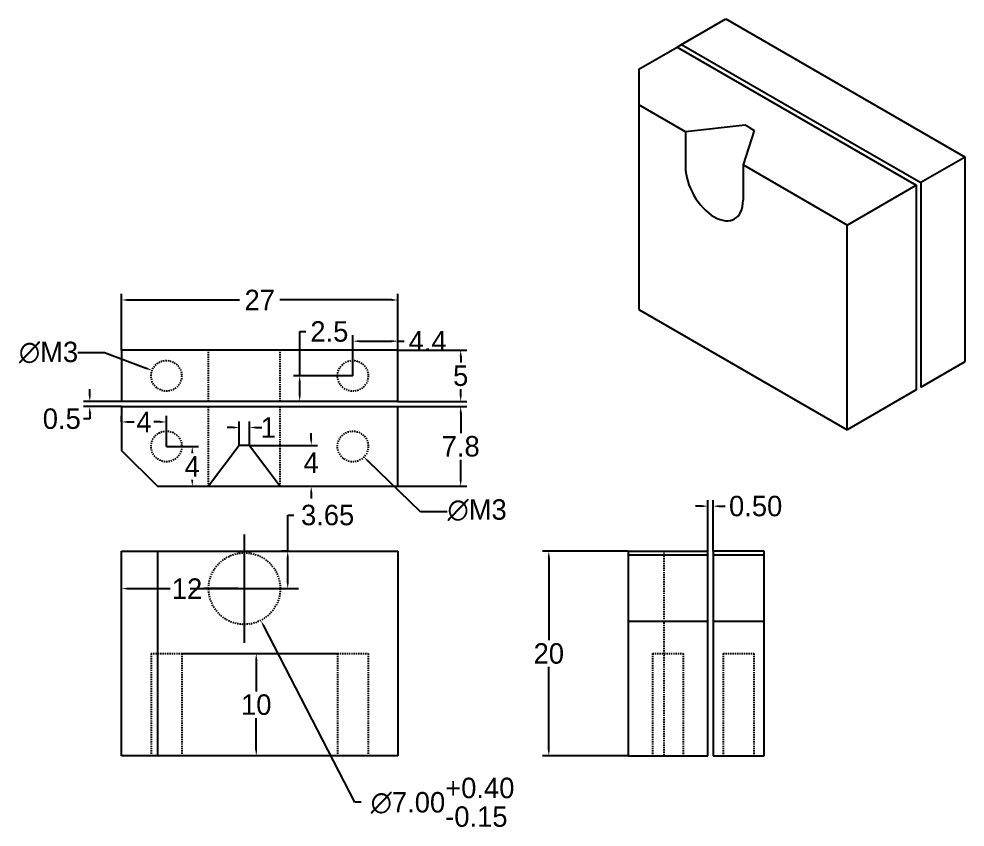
# Model space of a CAD drawing. Header units: millimetres. Extents: x -16619 to -11657, y 7083 to 8935.
# Drawn here: x -15424 to -15331.6, y 8516.4 to 8595.4 of the extents above; entities that cross this region are included whole.
import ezdxf

# ---------------------------------------------------------------- set-up
doc = ezdxf.new("R2010")
doc.units = ezdxf.units.MM
doc.header["$LTSCALE"] = 0.5
doc.header["$MEASUREMENT"] = 0
doc.linetypes.add('HIDDEN', pattern=[0.375, 0.25, -0.125])
for name, color, linetype in [('DIMS', 1, 'Continuous'), ('HIDDEN', 7, 'HIDDEN'), ('MODEL', 7, 'Continuous')]:
    doc.layers.add(name, color=color, linetype=linetype)
doc.dimstyles.get("Standard").update_dxf_attribs({"dimtxt": 0.18, "dimasz": 0.18, "dimexe": 0.18, "dimexo": 0.0625, "dimgap": 0.09, "dimtad": 0, "dimtih": 1, "dimtoh": 1, "dimdec": 4, "dimzin": 0, "dimdsep": 46, "dimtxsty": 'Standard', "dimcen": 0.09, "dimadec": 3, "dimazin": 0, "dimtfac": 1, "dimtdec": 4, "dimtofl": 0, "dimtmove": 0, "dimatfit": 3, "dimfxl": 1, "dimtolj": 1, "dimtzin": 0, "dimarcsym": 0})

# ---------------------------------------------------------------- blocks, each defined once
blk = doc.blocks.new('*D159')
at = {"layer": 'Defpoints', "color": 0}
for p in [(-15387.01, 8567.929), (-15414.01, 8563.014), (-15387.01, 8563.014)]:
    blk.add_point(p, dxfattribs=at)
at = {"layer": 'DIMS', "color": 0, "lineweight": -2}
for p, q in [((-15414.01, 8563.014), (-15414.01, 8568.529)), ((-15387.01, 8563.014), (-15387.01, 8568.529)), ((-15413.41, 8567.929), (-15402.477, 8567.929)), ((-15387.61, 8567.929), (-15398.544, 8567.929))]:
    blk.add_line(p, q, dxfattribs=at)
at = {"layer": 'DIMS', "color": 0}
for points in [[(-15413.41, 8568.029), (-15413.41, 8567.829), (-15414.01, 8567.929)], [(-15387.61, 8568.029), (-15387.61, 8567.829), (-15387.01, 8567.929)]]:
    blk.add_solid(points, dxfattribs=at)
at = {"layer": 'DIMS', "color": 0, "insert": (-15400.51, 8567.929), "char_height": 2, "attachment_point": 5}
blk.add_mtext('\\A1;27', dxfattribs=at)
blk = doc.blocks.new('*D160')
at = {"layer": 'Defpoints', "color": 0}
for p in [(-15387.01, 8563.014), (-15387.01, 8558.014), (-15380.877, 8558.014)]:
    blk.add_point(p, dxfattribs=at)
at = {"layer": 'DIMS', "color": 0, "lineweight": -2}
for p, q in [((-15387.01, 8563.014), (-15380.277, 8563.014)), ((-15380.877, 8562.414), (-15380.877, 8561.814)), ((-15380.877, 8558.614), (-15380.877, 8559.214)), ((-15387.01, 8558.014), (-15380.277, 8558.014))]:
    blk.add_line(p, q, dxfattribs=at)
at = {"layer": 'DIMS', "color": 0}
for points in [[(-15380.977, 8562.414), (-15380.777, 8562.414), (-15380.877, 8563.014)], [(-15380.977, 8558.614), (-15380.777, 8558.614), (-15380.877, 8558.014)]]:
    blk.add_solid(points, dxfattribs=at)
at = {"layer": 'DIMS', "color": 0, "insert": (-15380.877, 8560.514), "char_height": 2, "attachment_point": 5}
blk.add_mtext('\\A1;5', dxfattribs=at)
blk = doc.blocks.new('*D161')
at = {"layer": 'Defpoints', "color": 0}
for p in [(-15387.01, 8557.514), (-15387.01, 8549.714), (-15380.877, 8549.714)]:
    blk.add_point(p, dxfattribs=at)
at = {"layer": 'DIMS', "color": 0, "lineweight": -2}
for p, q in [((-15387.01, 8557.514), (-15380.277, 8557.514)), ((-15380.877, 8556.914), (-15380.877, 8554.914)), ((-15380.877, 8550.314), (-15380.877, 8552.314)), ((-15387.01, 8549.714), (-15380.277, 8549.714))]:
    blk.add_line(p, q, dxfattribs=at)
at = {"layer": 'DIMS', "color": 0}
for points in [[(-15380.977, 8556.914), (-15380.777, 8556.914), (-15380.877, 8557.514)], [(-15380.977, 8550.314), (-15380.777, 8550.314), (-15380.877, 8549.714)]]:
    blk.add_solid(points, dxfattribs=at)
at = {"layer": 'DIMS', "color": 0, "insert": (-15380.877, 8553.614), "char_height": 2, "attachment_point": 5}
blk.add_mtext('\\A1;7.8', dxfattribs=at)
blk = doc.blocks.new('*D162')
at = {"layer": 'Defpoints', "color": 0}
for p in [(-15417.123, 8557.514), (-15414.01, 8558.014), (-15414.01, 8557.514)]:
    blk.add_point(p, dxfattribs=at)
at = {"layer": 'DIMS', "color": 0, "lineweight": -2}
for p, q in [((-15417.123, 8558.614), (-15417.123, 8559.214)), ((-15414.01, 8558.014), (-15417.723, 8558.014)), ((-15414.01, 8557.514), (-15417.723, 8557.514)), ((-15417.123, 8556.914), (-15417.123, 8556.314)), ((-15417.123, 8556.314), (-15417.723, 8556.314))]:
    blk.add_line(p, q, dxfattribs=at)
at = {"layer": 'DIMS', "color": 0}
for points in [[(-15417.223, 8558.614), (-15417.023, 8558.614), (-15417.123, 8558.014)], [(-15417.223, 8556.914), (-15417.023, 8556.914), (-15417.123, 8557.514)]]:
    blk.add_solid(points, dxfattribs=at)
at = {"layer": 'DIMS', "color": 0, "insert": (-15419.856, 8556.314), "char_height": 2, "attachment_point": 5}
blk.add_mtext('\\A1;0.5', dxfattribs=at)
blk = doc.blocks.new('*D163')
at = {"layer": 'Defpoints', "color": 0}
for p in [(-15408.135, 8533.364), (-15400.854, 8523.364), (-15400.854, 8523.364)]:
    blk.add_point(p, dxfattribs=at)
at = {"layer": 'DIMS', "color": 0, "lineweight": -2}
for p, q in [((-15408.135, 8533.364), (-15400.254, 8533.364)), ((-15400.854, 8532.764), (-15400.854, 8529.664)), ((-15400.854, 8523.964), (-15400.854, 8527.064)), ((-15400.854, 8523.364), (-15401.454, 8523.364))]:
    blk.add_line(p, q, dxfattribs=at)
at = {"layer": 'DIMS', "color": 0}
for points in [[(-15400.954, 8532.764), (-15400.754, 8532.764), (-15400.854, 8533.364)], [(-15400.954, 8523.964), (-15400.754, 8523.964), (-15400.854, 8523.364)]]:
    blk.add_solid(points, dxfattribs=at)
at = {"layer": 'DIMS', "color": 0, "insert": (-15400.854, 8528.364), "char_height": 2, "attachment_point": 5}
blk.add_mtext('\\A1;10', dxfattribs=at)
blk = doc.blocks.new('*D164')
at = {"layer": 'Defpoints', "color": 0}
for p in [(-15409.635, 8553.614), (-15409.635, 8549.714), (-15407.106, 8549.714)]:
    blk.add_point(p, dxfattribs=at)
at = {"layer": 'DIMS', "color": 0, "lineweight": -2}
for p, q in [((-15409.635, 8553.614), (-15406.506, 8553.614)), ((-15407.106, 8553.014), (-15407.106, 8552.964)), ((-15407.106, 8550.314), (-15407.106, 8550.364)), ((-15409.635, 8549.714), (-15406.506, 8549.714))]:
    blk.add_line(p, q, dxfattribs=at)
at = {"layer": 'DIMS', "color": 0}
for points in [[(-15407.206, 8553.014), (-15407.006, 8553.014), (-15407.106, 8553.614)], [(-15407.206, 8550.314), (-15407.006, 8550.314), (-15407.106, 8549.714)]]:
    blk.add_solid(points, dxfattribs=at)
at = {"layer": 'DIMS', "color": 0, "insert": (-15407.106, 8551.664), "char_height": 2, "attachment_point": 5}
blk.add_mtext('\\A1;4', dxfattribs=at)
blk = doc.blocks.new('*D165')
at = {"layer": 'Defpoints', "color": 0}
for p in [(-15414.01, 8556.007), (-15414.01, 8556.007), (-15409.635, 8553.614)]:
    blk.add_point(p, dxfattribs=at)
at = {"layer": 'DIMS', "color": 0, "lineweight": -2}
for p, q in [((-15414.01, 8556.007), (-15414.01, 8556.607)), ((-15409.635, 8553.614), (-15409.635, 8556.607)), ((-15413.41, 8556.007), (-15412.789, 8556.007)), ((-15410.235, 8556.007), (-15410.856, 8556.007))]:
    blk.add_line(p, q, dxfattribs=at)
at = {"layer": 'DIMS', "color": 0}
for points in [[(-15413.41, 8556.107), (-15413.41, 8555.907), (-15414.01, 8556.007)], [(-15410.235, 8556.107), (-15410.235, 8555.907), (-15409.635, 8556.007)]]:
    blk.add_solid(points, dxfattribs=at)
at = {"layer": 'DIMS', "color": 0, "insert": (-15411.823, 8556.007), "char_height": 2, "attachment_point": 5}
blk.add_mtext('\\A1;4', dxfattribs=at)
blk = doc.blocks.new('*D166')
at = {"layer": 'Defpoints', "color": 0}
for p in [(-15387.01, 8563.903), (-15391.41, 8560.514), (-15387.01, 8560.514)]:
    blk.add_point(p, dxfattribs=at)
at = {"layer": 'DIMS', "color": 0, "lineweight": -2}
for p, q in [((-15391.41, 8560.514), (-15391.41, 8564.503)), ((-15390.81, 8563.903), (-15387.61, 8563.903)), ((-15387.01, 8560.514), (-15387.01, 8564.503)), ((-15387.01, 8563.903), (-15386.41, 8563.903))]:
    blk.add_line(p, q, dxfattribs=at)
at = {"layer": 'DIMS', "color": 0}
for points in [[(-15390.81, 8564.003), (-15390.81, 8563.803), (-15391.41, 8563.903)], [(-15387.61, 8564.003), (-15387.61, 8563.803), (-15387.01, 8563.903)]]:
    blk.add_solid(points, dxfattribs=at)
at = {"layer": 'DIMS', "color": 0, "insert": (-15384.11, 8563.903), "char_height": 2, "attachment_point": 5}
blk.add_mtext('\\A1;4.4', dxfattribs=at)
blk = doc.blocks.new('*D167')
at = {"layer": 'Defpoints', "color": 0}
for p in [(-15391.41, 8560.514), (-15396.61, 8558.014), (-15391.41, 8558.014)]:
    blk.add_point(p, dxfattribs=at)
at = {"layer": 'DIMS', "color": 0, "lineweight": -2}
for p, q in [((-15396.61, 8560.514), (-15396.61, 8564.836)), ((-15396.61, 8564.836), (-15396.01, 8564.836)), ((-15391.41, 8560.514), (-15397.21, 8560.514)), ((-15396.61, 8558.614), (-15396.61, 8559.914)), ((-15391.41, 8558.014), (-15397.21, 8558.014))]:
    blk.add_line(p, q, dxfattribs=at)
at = {"layer": 'DIMS', "color": 0}
for points in [[(-15396.71, 8559.914), (-15396.51, 8559.914), (-15396.61, 8560.514)], [(-15396.71, 8558.614), (-15396.51, 8558.614), (-15396.61, 8558.014)]]:
    blk.add_solid(points, dxfattribs=at)
at = {"layer": 'DIMS', "color": 0, "insert": (-15393.71, 8564.836), "char_height": 2, "attachment_point": 5}
blk.add_mtext('\\A1;2.5', dxfattribs=at)
blk = doc.blocks.new('*D168')
at = {"layer": 'Defpoints', "color": 0}
for p in [(-15364.522, 8543.364), (-15372.267, 8523.364), (-15364.522, 8523.364)]:
    blk.add_point(p, dxfattribs=at)
at = {"layer": 'DIMS', "color": 0, "lineweight": -2}
for p, q in [((-15364.522, 8543.364), (-15372.867, 8543.364)), ((-15372.267, 8542.764), (-15372.267, 8534.664)), ((-15372.267, 8523.964), (-15372.267, 8532.064)), ((-15364.522, 8523.364), (-15372.867, 8523.364))]:
    blk.add_line(p, q, dxfattribs=at)
at = {"layer": 'DIMS', "color": 0}
for points in [[(-15372.367, 8542.764), (-15372.167, 8542.764), (-15372.267, 8543.364)], [(-15372.367, 8523.964), (-15372.167, 8523.964), (-15372.267, 8523.364)]]:
    blk.add_solid(points, dxfattribs=at)
at = {"layer": 'DIMS', "color": 0, "insert": (-15372.267, 8533.364), "char_height": 2, "attachment_point": 5}
blk.add_mtext('\\A1;20', dxfattribs=at)
blk = doc.blocks.new('*D169')
at = {"layer": 'Defpoints', "color": 0}
for p in [(-15414.01, 8539.714), (-15414.01, 8539.114), (-15402.01, 8539.114)]:
    blk.add_point(p, dxfattribs=at)
at = {"layer": 'DIMS', "color": 0, "lineweight": -2}
for p, q in [((-15414.01, 8539.114), (-15414.01, 8540.314)), ((-15402.01, 8539.114), (-15402.01, 8540.314)), ((-15413.41, 8539.714), (-15409.249, 8539.714)), ((-15402.61, 8539.714), (-15405.982, 8539.714))]:
    blk.add_line(p, q, dxfattribs=at)
at = {"layer": 'DIMS', "color": 0}
for points in [[(-15413.41, 8539.814), (-15413.41, 8539.614), (-15414.01, 8539.714)], [(-15402.61, 8539.814), (-15402.61, 8539.614), (-15402.01, 8539.714)]]:
    blk.add_solid(points, dxfattribs=at)
at = {"layer": 'DIMS', "color": 0, "insert": (-15407.616, 8539.714), "char_height": 2, "attachment_point": 5}
blk.add_mtext('\\A1;12', dxfattribs=at)
blk = doc.blocks.new('*D227')
at = {"layer": 'Defpoints', "color": 0}
for p in [(-15356.222, 8547.774), (-15356.722, 8543.364), (-15356.222, 8543.364)]:
    blk.add_point(p, dxfattribs=at)
at = {"layer": 'DIMS', "color": 0, "lineweight": -2}
for p, q in [((-15356.722, 8543.364), (-15356.722, 8548.374)), ((-15356.222, 8543.364), (-15356.222, 8548.374)), ((-15357.322, 8547.774), (-15357.922, 8547.774)), ((-15355.622, 8547.774), (-15355.022, 8547.774))]:
    blk.add_line(p, q, dxfattribs=at)
at = {"layer": 'DIMS', "color": 0}
for points in [[(-15357.322, 8547.874), (-15357.322, 8547.674), (-15356.722, 8547.774)], [(-15355.622, 8547.874), (-15355.622, 8547.674), (-15356.222, 8547.774)]]:
    blk.add_solid(points, dxfattribs=at)
at = {"layer": 'DIMS', "color": 0, "insert": (-15352.055, 8547.774), "char_height": 2, "attachment_point": 5}
blk.add_mtext('\\A1;0.50', dxfattribs=at)
blk = doc.blocks.new('*D228')
at = {"layer": 'Defpoints', "color": 0}
for p in [(-15397.779, 8543.364), (-15397.779, 8543.364), (-15402.01, 8539.714)]:
    blk.add_point(p, dxfattribs=at)
at = {"layer": 'DIMS', "color": 0, "lineweight": -2}
for p, q in [((-15397.779, 8543.364), (-15397.779, 8546.896)), ((-15397.779, 8546.896), (-15397.179, 8546.896)), ((-15397.779, 8543.364), (-15398.379, 8543.364)), ((-15397.779, 8540.314), (-15397.779, 8542.764)), ((-15402.01, 8539.714), (-15397.179, 8539.714))]:
    blk.add_line(p, q, dxfattribs=at)
at = {"layer": 'DIMS', "color": 0}
for points in [[(-15397.879, 8542.764), (-15397.679, 8542.764), (-15397.779, 8543.364)], [(-15397.879, 8540.314), (-15397.679, 8540.314), (-15397.779, 8539.714)]]:
    blk.add_solid(points, dxfattribs=at)
at = {"layer": 'DIMS', "color": 0, "insert": (-15393.879, 8546.896), "char_height": 2, "attachment_point": 5}
blk.add_mtext('\\A1;3.65', dxfattribs=at)
blk = doc.blocks.new('*D229')
at = {"layer": 'Defpoints', "color": 0}
for p in [(-15401.51, 8553.714), (-15398.51, 8549.714), (-15395.483, 8549.714)]:
    blk.add_point(p, dxfattribs=at)
at = {"layer": 'DIMS', "color": 0, "lineweight": -2}
for p, q in [((-15395.483, 8554.314), (-15395.483, 8554.914)), ((-15401.51, 8553.714), (-15394.883, 8553.714)), ((-15398.51, 8549.714), (-15394.883, 8549.714)), ((-15395.483, 8549.114), (-15395.483, 8548.514))]:
    blk.add_line(p, q, dxfattribs=at)
at = {"layer": 'DIMS', "color": 0}
for points in [[(-15395.583, 8554.314), (-15395.383, 8554.314), (-15395.483, 8553.714)], [(-15395.583, 8549.114), (-15395.383, 8549.114), (-15395.483, 8549.714)]]:
    blk.add_solid(points, dxfattribs=at)
at = {"layer": 'DIMS', "color": 0, "insert": (-15395.483, 8552.028), "char_height": 2, "attachment_point": 5}
blk.add_mtext('\\A1;4', dxfattribs=at)
blk = doc.blocks.new('*D230')
at = {"layer": 'Defpoints', "color": 0}
for p in [(-15401.51, 8555.464), (-15402.51, 8553.714), (-15401.51, 8553.714)]:
    blk.add_point(p, dxfattribs=at)
at = {"layer": 'DIMS', "color": 0, "lineweight": -2}
for p, q in [((-15402.51, 8553.714), (-15402.51, 8556.064)), ((-15401.51, 8553.714), (-15401.51, 8556.064)), ((-15403.11, 8555.464), (-15403.71, 8555.464)), ((-15400.91, 8555.464), (-15400.31, 8555.464))]:
    blk.add_line(p, q, dxfattribs=at)
at = {"layer": 'DIMS', "color": 0}
for points in [[(-15403.11, 8555.564), (-15403.11, 8555.364), (-15402.51, 8555.464)], [(-15400.91, 8555.564), (-15400.91, 8555.364), (-15401.51, 8555.464)]]:
    blk.add_solid(points, dxfattribs=at)
at = {"layer": 'DIMS', "color": 0, "insert": (-15399.677, 8555.464), "char_height": 2, "attachment_point": 5}
blk.add_mtext('\\A1;1', dxfattribs=at)
blk = doc.blocks.new('*D243')
at = {"layer": 'Defpoints', "color": 0}
for p in [(-15403.618, 8542.823), (-15400.403, 8536.605)]:
    blk.add_point(p, dxfattribs=at)
at = {"layer": 'DIMS', "color": 0, "lineweight": -2}
for p, q in [((-15402.01, 8534.414), (-15402.01, 8545.014)), ((-15407.31, 8539.714), (-15396.71, 8539.714)), ((-15391.213, 8518.834), (-15400.127, 8536.072)), ((-15390.613, 8518.834), (-15391.213, 8518.834))]:
    blk.add_line(p, q, dxfattribs=at)
at = {"layer": 'DIMS', "color": 0}
blk.add_solid([(-15400.038, 8536.118), (-15400.216, 8536.026), (-15400.403, 8536.605)], dxfattribs=at)
at = {"layer": 'DIMS', "color": 0, "insert": (-15382.647, 8518.834), "char_height": 2, "attachment_point": 5}
blk.add_mtext('\\A1;∅7.00\\S+0.40^ -0.15;', dxfattribs=at)

msp = doc.modelspace()

# ---------------------------------------------------------------- linework, layer by layer
at = {"layer": 'DIMS'}
for p, q in [((-15418.296, 8562.799), (-15415.696, 8562.799)), ((-15415.696, 8562.799), (-15411.6, 8561.255)), ((-15384.801, 8547.232), (-15389.9, 8552.155)), ((-15382.201, 8547.232), (-15384.801, 8547.232)), ((-15400.254, 8533.364), (-15392.91, 8533.364))]:
    msp.add_line(p, q, dxfattribs=at)
for points in [[(-15411.565, 8561.348), (-15411.635, 8561.161), (-15411.039, 8561.043)], [(-15389.83, 8552.227), (-15389.969, 8552.083), (-15390.331, 8552.572)]]:
    msp.add_solid(points, dxfattribs=at)
at = {"layer": 'HIDDEN'}
for p, q in [((-15405.51, 8558.014), (-15405.51, 8563.014)), ((-15398.51, 8558.014), (-15398.51, 8563.014)), ((-15387.01, 8563.014), (-15391.41, 8563.014)), ((-15405.51, 8549.714), (-15405.51, 8557.514)), ((-15398.51, 8549.714), (-15398.51, 8557.514)), ((-15361.022, 8543.364), (-15361.022, 8523.364)), ((-15411.135, 8533.364), (-15408.135, 8533.364)), ((-15411.135, 8533.364), (-15411.135, 8523.364)), ((-15408.135, 8533.364), (-15408.135, 8523.364)), ((-15392.91, 8533.364), (-15392.91, 8523.364)), ((-15392.91, 8533.364), (-15389.91, 8533.364)), ((-15389.91, 8533.364), (-15389.91, 8523.364)), ((-15362.122, 8533.364), (-15359.122, 8533.364)), ((-15362.122, 8533.364), (-15362.122, 8523.364)), ((-15359.122, 8533.364), (-15359.122, 8523.364)), ((-15355.222, 8533.364), (-15352.222, 8533.364)), ((-15355.222, 8533.364), (-15355.222, 8523.364)), ((-15352.222, 8533.364), (-15352.222, 8523.364))]:
    msp.add_line(p, q, dxfattribs=at)
for centre, radius in [((-15409.635, 8560.514), 1.5), ((-15391.41, 8560.514), 1.5), ((-15409.635, 8553.614), 1.5), ((-15391.41, 8553.614), 1.5), ((-15402.01, 8539.714), 3.5)]:
    msp.add_circle(centre, radius, dxfattribs=at)
at = {"layer": 'MODEL'}
for p, q in [((-15359.304, 8592.901), (-15354.974, 8595.401)), ((-15354.974, 8595.401), (-15331.592, 8581.901)), ((-15363.461, 8590.501), (-15359.737, 8592.651)), ((-15359.737, 8592.651), (-15359.304, 8592.901)), ((-15359.737, 8592.651), (-15336.355, 8579.151)), ((-15359.304, 8592.901), (-15341.984, 8582.901)), ((-15363.461, 8590.501), (-15363.461, 8587.001)), ((-15358.915, 8584.376), (-15363.461, 8587.001)), ((-15363.461, 8587.001), (-15363.461, 8567.001)), ((-15353.069, 8585.001), (-15358.915, 8584.376)), ((-15358.915, 8584.376), (-15358.915, 8580.926)), ((-15352.203, 8584.501), (-15353.285, 8581.126)), ((-15352.636, 8584.751), (-15353.069, 8585.001)), ((-15352.636, 8584.751), (-15352.203, 8584.501)), ((-15341.984, 8582.901), (-15335.922, 8579.401)), ((-15331.592, 8581.901), (-15335.922, 8579.401)), ((-15331.592, 8561.901), (-15331.592, 8581.901)), ((-15343.11, 8575.251), (-15353.285, 8581.126)), ((-15353.285, 8581.126), (-15353.285, 8577.676)), ((-15343.11, 8575.251), (-15336.355, 8579.151)), ((-15336.355, 8579.151), (-15336.355, 8559.151)), ((-15335.922, 8579.401), (-15335.922, 8559.401)), ((-15343.11, 8555.251), (-15343.11, 8575.251)), ((-15363.461, 8567.001), (-15343.11, 8555.251)), ((-15387.01, 8563.014), (-15414.01, 8563.014)), ((-15414.01, 8563.014), (-15414.01, 8558.014)), ((-15387.01, 8563.014), (-15402.01, 8563.014)), ((-15387.01, 8558.014), (-15387.01, 8563.014)), ((-15335.922, 8559.401), (-15331.592, 8561.901)), ((-15336.355, 8559.151), (-15343.11, 8555.251)), ((-15387.01, 8558.014), (-15414.01, 8558.014)), ((-15414.01, 8557.514), (-15387.01, 8557.514)), ((-15414.01, 8557.514), (-15414.01, 8553.214)), ((-15387.01, 8549.714), (-15387.01, 8557.514)), ((-15402.51, 8553.714), (-15405.51, 8549.714)), ((-15401.51, 8553.714), (-15402.51, 8553.714)), ((-15401.51, 8553.714), (-15398.51, 8549.714)), ((-15414.01, 8553.214), (-15410.51, 8549.714)), ((-15410.51, 8549.714), (-15387.01, 8549.714)), ((-15414.01, 8543.364), (-15387.01, 8543.364)), ((-15414.01, 8523.364), (-15414.01, 8543.364)), ((-15410.51, 8543.364), (-15410.51, 8523.364)), ((-15402.51, 8543.364), (-15402.51, 8543.178)), ((-15401.51, 8543.364), (-15401.51, 8543.178)), ((-15387.01, 8543.364), (-15387.01, 8523.364)), ((-15364.522, 8543.364), (-15364.522, 8523.364)), ((-15364.522, 8543.364), (-15356.722, 8543.364)), ((-15364.522, 8543.026), (-15356.722, 8543.026)), ((-15356.722, 8523.364), (-15356.722, 8543.364)), ((-15356.222, 8543.364), (-15356.222, 8523.364)), ((-15351.222, 8543.364), (-15356.222, 8543.364)), ((-15356.222, 8543.026), (-15351.222, 8543.026)), ((-15351.222, 8523.364), (-15351.222, 8543.364)), ((-15364.522, 8536.526), (-15356.722, 8536.526)), ((-15356.222, 8536.526), (-15351.222, 8536.526)), ((-15387.01, 8523.364), (-15414.01, 8523.364)), ((-15364.522, 8523.364), (-15356.722, 8523.364)), ((-15362.122, 8523.364), (-15359.122, 8523.364)), ((-15356.222, 8523.364), (-15351.222, 8523.364)), ((-15355.222, 8523.364), (-15352.222, 8523.364))]:
    msp.add_line(p, q, dxfattribs=at)
msp.add_ellipse((-15356.1, 8579.301), major_axis=(1.99, -3.447), ratio=0.57735, start_param=3.926991, end_param=7.068583, dxfattribs=at)

# ---------------------------------------------------------------- texts
at = {"layer": 'DIMS', "char_height": 2, "attachment_point": 5}
for insert in [(-15421.149, 8562.79), (-15379.272, 8547.385)]:
    msp.add_mtext('\\A1;∅M3', dxfattribs=dict(at, insert=insert))

# ---------------------------------------------------------------- dimensions: what is measured, and where the dimension line sits
at = {"layer": 'DIMS'}
for base, p1, p2, override, picture, middle in [((-15387.01, 8567.929), (-15414.01, 8563.014), (-15387.01, 8563.014), {"dimtxt": 2, "dimasz": 0.6, "dimexe": 0.6, "dimexo": 0, "dimgap": 0.3, "dimdec": 0, "dimcen": 5.3, "dimadec": 1, "dimtdec": 2}, '*D159', (-15400.51, 8567.929)), ((-15387.01, 8563.903), (-15391.41, 8560.514), (-15387.01, 8560.514), {"dimtxt": 2, "dimasz": 0.6, "dimexe": 0.6, "dimexo": 0, "dimgap": 0.3, "dimdec": 1, "dimcen": 5.3, "dimadec": 1, "dimtdec": 2}, '*D166', (-15384.11, 8563.903)), ((-15401.51, 8555.464), (-15402.51, 8553.714), (-15401.51, 8553.714), {"dimtxt": 2, "dimasz": 0.6, "dimexe": 0.6, "dimexo": 0, "dimgap": 0.3, "dimdec": 0, "dimcen": 5.3, "dimadec": 1, "dimtdec": 2}, '*D230', (-15399.677, 8555.464))]:
    dim = msp.add_linear_dim(base=base, p1=p1, p2=p2, dimstyle='Standard', override=override, dxfattribs=at)
    dim.commit()
    dim.dimension.update_dxf_attribs({"geometry": picture, "text_midpoint": middle})
for base, p1, p2, override, picture, middle in [((-15396.61, 8558.014), (-15391.41, 8560.514), (-15391.41, 8558.014), {"dimtxt": 2, "dimasz": 0.6, "dimexe": 0.6, "dimexo": 0, "dimgap": 0.3, "dimdec": 1, "dimcen": 5.3, "dimadec": 1, "dimtdec": 2}, '*D167', (-15393.71, 8564.836)), ((-15395.483, 8549.714), (-15401.51, 8553.714), (-15398.51, 8549.714), {"dimtxt": 2, "dimasz": 0.6, "dimexe": 0.6, "dimexo": 0, "dimgap": 0.3, "dimdec": 0, "dimcen": 5.3, "dimadec": 1, "dimtdec": 2}, '*D229', (-15395.483, 8552.028)), ((-15407.106, 8549.714), (-15409.635, 8553.614), (-15409.635, 8549.714), {"dimtxt": 2, "dimasz": 0.6, "dimexe": 0.6, "dimexo": 0, "dimgap": 0.3, "dimdec": 0, "dimcen": 5.3, "dimadec": 1, "dimtdec": 2}, '*D164', (-15407.106, 8551.664)), ((-15397.779, 8543.364), (-15402.01, 8539.714), (-15397.779, 8543.364), {"dimtxt": 2, "dimasz": 0.6, "dimexe": 0.6, "dimexo": 0, "dimgap": 0.3, "dimdec": 2, "dimcen": 5.3, "dimadec": 1, "dimtdec": 2}, '*D228', (-15393.879, 8546.896)), ((-15400.854, 8523.364), (-15408.135, 8533.364), (-15400.854, 8523.364), {"dimtxt": 2, "dimasz": 0.6, "dimexe": 0.6, "dimexo": 0, "dimgap": 0.3, "dimdec": 0, "dimcen": 5.3, "dimadec": 1, "dimtdec": 2}, '*D163', (-15400.854, 8528.364))]:
    dim = msp.add_linear_dim(base=base, p1=p1, p2=p2, angle=90, dimstyle='Standard', override=override, dxfattribs=at)
    dim.commit()
    dim.dimension.update_dxf_attribs({"geometry": picture, "text_midpoint": middle, "dimtype": 160})
for base, p1, p2, override, picture, middle in [((-15380.877, 8558.014), (-15387.01, 8563.014), (-15387.01, 8558.014), {"dimtxt": 2, "dimasz": 0.6, "dimexe": 0.6, "dimexo": 0, "dimgap": 0.3, "dimdec": 0, "dimcen": 5.3, "dimadec": 1, "dimtdec": 2}, '*D160', (-15380.877, 8560.514)), ((-15417.123, 8557.514), (-15414.01, 8558.014), (-15414.01, 8557.514), {"dimtxt": 2, "dimasz": 0.6, "dimexe": 0.6, "dimexo": 0, "dimgap": 0.3, "dimdec": 1, "dimcen": 5.3, "dimadec": 1, "dimtdec": 2}, '*D162', (-15419.856, 8556.314)), ((-15380.877, 8549.714), (-15387.01, 8557.514), (-15387.01, 8549.714), {"dimtxt": 2, "dimasz": 0.6, "dimexe": 0.6, "dimexo": 0, "dimgap": 0.3, "dimdec": 1, "dimcen": 5.3, "dimadec": 1, "dimtdec": 2}, '*D161', (-15380.877, 8553.614)), ((-15372.267, 8523.364), (-15364.522, 8543.364), (-15364.522, 8523.364), {"dimtxt": 2, "dimasz": 0.6, "dimexe": 0.6, "dimexo": 0, "dimgap": 0.3, "dimdec": 0, "dimcen": 5.3, "dimadec": 1, "dimtdec": 2}, '*D168', (-15372.267, 8533.364))]:
    dim = msp.add_linear_dim(base=base, p1=p1, p2=p2, angle=90, dimstyle='Standard', override=override, dxfattribs=at)
    dim.commit()
    dim.dimension.update_dxf_attribs({"geometry": picture, "text_midpoint": middle})
for base, p1, p2, override, picture, middle in [((-15414.01, 8556.007), (-15409.635, 8553.614), (-15414.01, 8556.007), {"dimtxt": 2, "dimasz": 0.6, "dimexe": 0.6, "dimexo": 0, "dimgap": 0.3, "dimdec": 0, "dimcen": 5.3, "dimadec": 1, "dimtdec": 2}, '*D165', (-15411.823, 8556.007)), ((-15356.222, 8547.774), (-15356.722, 8543.364), (-15356.222, 8543.364), {"dimtxt": 2, "dimasz": 0.6, "dimexe": 0.6, "dimexo": 0, "dimgap": 0.3, "dimdec": 2, "dimcen": 5.3, "dimadec": 1, "dimtdec": 2}, '*D227', (-15352.055, 8547.774)), ((-15414.01, 8539.714), (-15402.01, 8539.114), (-15414.01, 8539.114), {"dimtxt": 2, "dimasz": 0.6, "dimexe": 0.6, "dimexo": 0, "dimgap": 0.3, "dimdec": 0, "dimcen": 5.3, "dimadec": 1, "dimtdec": 2}, '*D169', (-15407.616, 8539.714))]:
    dim = msp.add_linear_dim(base=base, p1=p1, p2=p2, dimstyle='Standard', override=override, dxfattribs=at)
    dim.commit()
    dim.dimension.update_dxf_attribs({"geometry": picture, "text_midpoint": middle, "dimtype": 160})
dim = msp.add_diameter_dim_2p(p1=(-15403.618, 8542.823), p2=(-15400.403, 8536.605), dimstyle='Standard', override={"dimtxt": 2, "dimasz": 0.6, "dimexe": 0.6, "dimexo": 0, "dimgap": 0.3, "dimdec": 2, "dimcen": 5.3, "dimadec": 1, "dimtol": 1, "dimlim": 0, "dimtp": 0.4, "dimtm": 0.15, "dimtdec": 2}, dxfattribs=at)
dim.commit()
dim.dimension.update_dxf_attribs({"geometry": '*D243', "text_midpoint": (-15382.647, 8518.834), "dimtype": 163})

doc.saveas('drawing.dxf')
